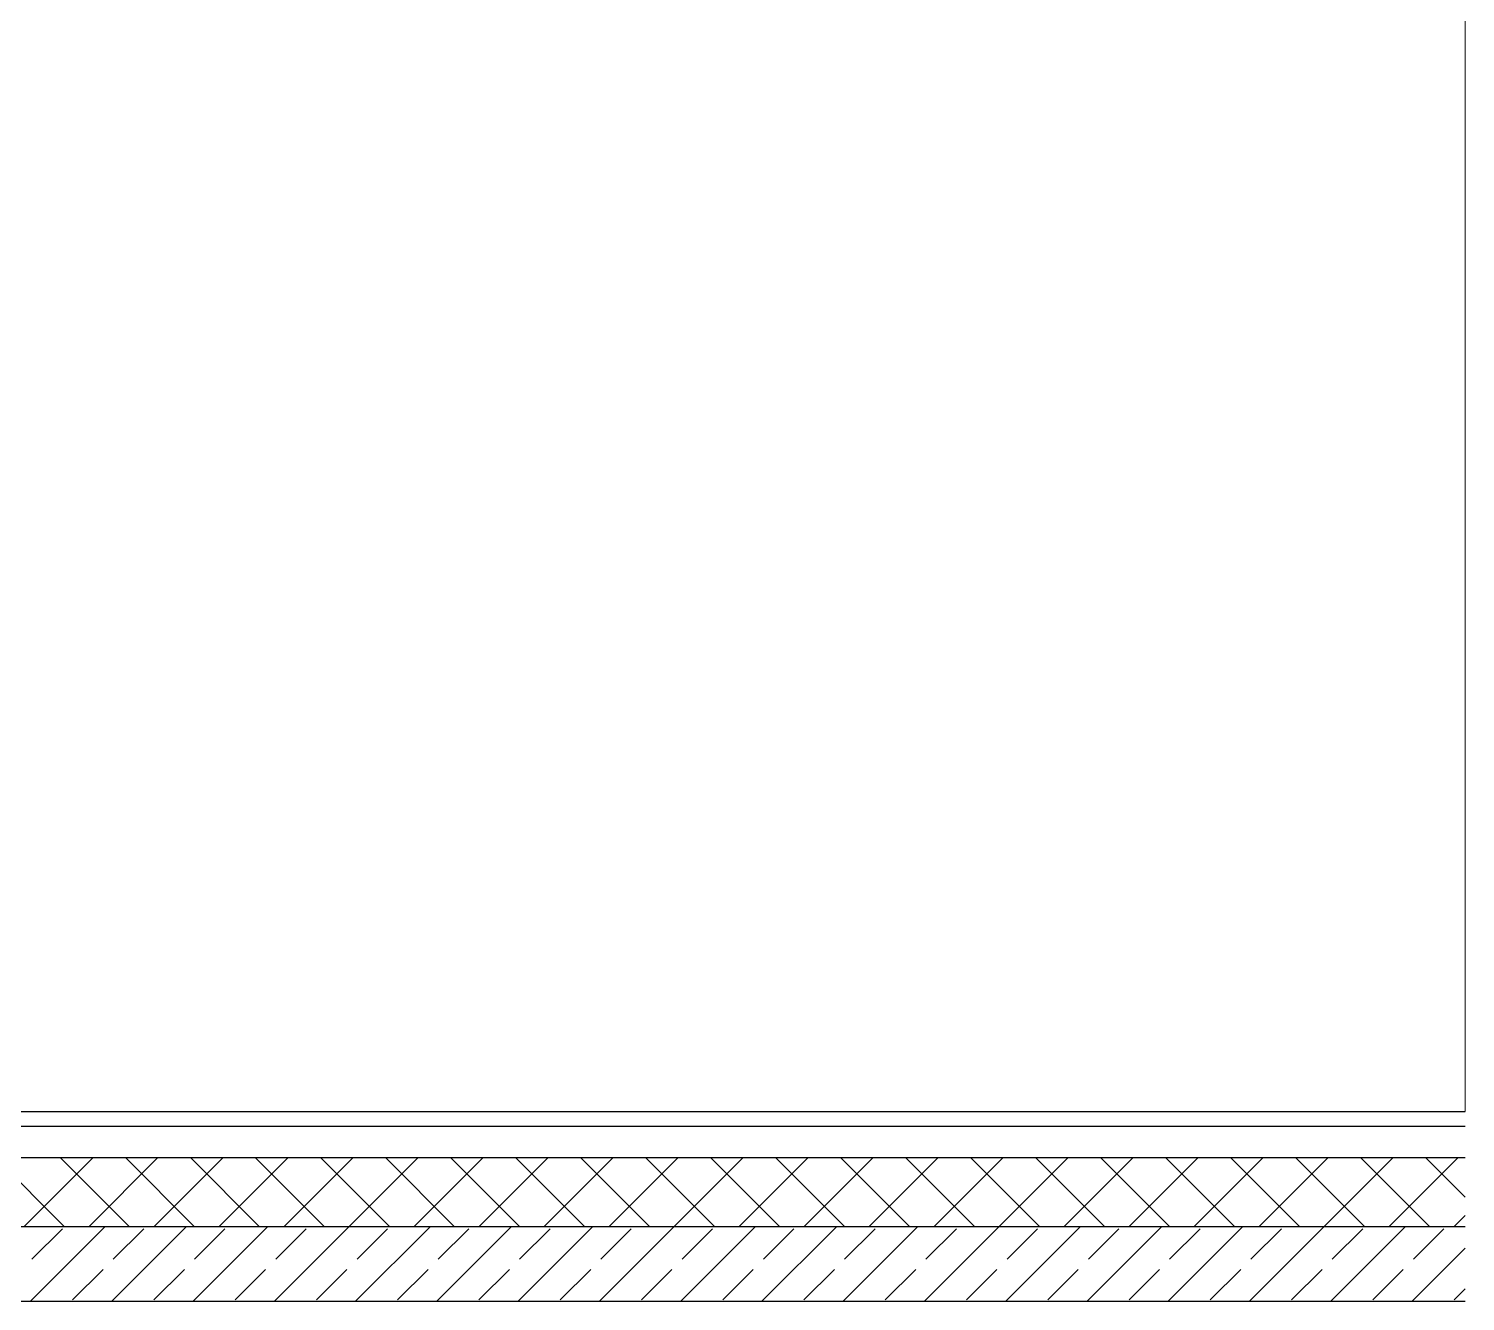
# Model space of a CAD drawing. Header units: millimetres. Extents: x 4647 to 73915, y -13612 to -8141.
# Drawn here: x 22367.1 to 22617.1, y -10801.6 to -10580.1 of the extents above; entities that cross this region are included whole.
import ezdxf

# ---------------------------------------------------------------- set-up
doc = ezdxf.new("R2010")
doc.units = ezdxf.units.MM
doc.layers.add('a_wymiary', color=250, linetype='Continuous', lineweight=9)
doc.layers.add('WIDOK', color=7, linetype='Continuous')

msp = doc.modelspace()

# ---------------------------------------------------------------- linework, layer by layer
at = {"layer": 'a_wymiary'}
for p, q in [((22617.14, -10768.57), (22617.14, -10498.57)), ((22157.14, -10768.57), (22617.14, -10768.57)), ((22617.14, -10801.57), (22157.14, -10801.57))]:
    msp.add_line(p, q, dxfattribs=at)
at = {"layer": 'WIDOK'}
for p, q in [((22157.14, -10768.57), (22617.14, -10768.57)), ((22157.14, -10771.07), (22617.14, -10771.07)), ((22157.14, -10771.07), (22617.14, -10771.07)), ((22157.14, -10776.57), (22617.14, -10776.57)), ((22157.14, -10776.57), (22617.14, -10776.57)), ((22157.14, -10788.57), (22617.14, -10788.57)), ((22157.14, -10788.57), (22617.14, -10788.57)), ((22157.14, -10801.57), (22617.14, -10801.57))]:
    msp.add_line(p, q, dxfattribs=at)
at = {"layer": 'WIDOK', "linetype": 'Continuous'}
for p, q in [((22373.33, -10788.57), (22361.33, -10776.57)), ((22366.33, -10788.57), (22378.33, -10776.57)), ((22384.64, -10788.57), (22372.64, -10776.57)), ((22377.64, -10788.57), (22389.64, -10776.57)), ((22395.96, -10788.57), (22383.96, -10776.57)), ((22388.96, -10788.57), (22400.96, -10776.57)), ((22407.27, -10788.57), (22395.27, -10776.57)), ((22400.27, -10788.57), (22412.27, -10776.57)), ((22418.58, -10788.57), (22406.58, -10776.57)), ((22411.59, -10788.57), (22423.59, -10776.57)), ((22429.9, -10788.57), (22417.9, -10776.57)), ((22422.9, -10788.57), (22434.9, -10776.57)), ((22441.21, -10788.57), (22429.21, -10776.57)), ((22434.21, -10788.57), (22446.21, -10776.57)), ((22452.53, -10788.57), (22440.53, -10776.57)), ((22445.53, -10788.57), (22457.53, -10776.57)), ((22463.84, -10788.57), (22451.84, -10776.57)), ((22456.84, -10788.57), (22468.84, -10776.57)), ((22475.15, -10788.57), (22463.15, -10776.57)), ((22468.15, -10788.57), (22480.15, -10776.57)), ((22486.47, -10788.57), (22474.47, -10776.57)), ((22479.47, -10788.57), (22491.47, -10776.57)), ((22497.78, -10788.57), (22485.78, -10776.57)), ((22490.78, -10788.57), (22502.78, -10776.57)), ((22509.09, -10788.57), (22497.09, -10776.57)), ((22502.1, -10788.57), (22514.1, -10776.57)), ((22520.41, -10788.57), (22508.41, -10776.57)), ((22513.41, -10788.57), (22525.41, -10776.57)), ((22531.72, -10788.57), (22519.72, -10776.57)), ((22524.72, -10788.57), (22536.72, -10776.57)), ((22543.04, -10788.57), (22531.04, -10776.57)), ((22536.04, -10788.57), (22548.04, -10776.57)), ((22554.35, -10788.57), (22542.35, -10776.57)), ((22547.35, -10788.57), (22559.35, -10776.57)), ((22565.66, -10788.57), (22553.66, -10776.57)), ((22558.66, -10788.57), (22570.66, -10776.57)), ((22576.98, -10788.57), (22564.98, -10776.57)), ((22569.98, -10788.57), (22581.98, -10776.57)), ((22588.29, -10788.57), (22576.29, -10776.57)), ((22581.29, -10788.57), (22593.29, -10776.57)), ((22599.6, -10788.57), (22587.6, -10776.57)), ((22592.61, -10788.57), (22604.61, -10776.57)), ((22610.92, -10788.57), (22598.92, -10776.57)), ((22603.92, -10788.57), (22615.92, -10776.57)), ((22617.14, -10783.48), (22610.23, -10776.57)), ((22615.23, -10788.57), (22617.14, -10786.66)), ((22367.47, -10801.57), (22380.47, -10788.57)), ((22367.71, -10794.26), (22373.01, -10788.96)), ((22381.62, -10801.57), (22394.62, -10788.57)), ((22381.85, -10794.26), (22387.15, -10788.96)), ((22395.76, -10801.57), (22408.76, -10788.57)), ((22395.99, -10794.26), (22401.3, -10788.96)), ((22409.9, -10801.57), (22422.9, -10788.57)), ((22410.14, -10794.26), (22415.44, -10788.96)), ((22424.04, -10801.57), (22437.04, -10788.57)), ((22424.28, -10794.26), (22429.58, -10788.96)), ((22438.18, -10801.57), (22451.18, -10788.57)), ((22438.42, -10794.26), (22443.72, -10788.96)), ((22452.33, -10801.57), (22465.33, -10788.57)), ((22452.56, -10794.26), (22457.87, -10788.96)), ((22466.47, -10801.57), (22479.47, -10788.57)), ((22466.7, -10794.26), (22472.01, -10788.96)), ((22480.61, -10801.57), (22493.61, -10788.57)), ((22480.85, -10794.26), (22486.15, -10788.96)), ((22494.75, -10801.57), (22507.75, -10788.57)), ((22494.99, -10794.26), (22500.29, -10788.96)), ((22508.89, -10801.57), (22521.89, -10788.57)), ((22509.13, -10794.26), (22514.43, -10788.96)), ((22523.04, -10801.57), (22536.04, -10788.57)), ((22523.27, -10794.26), (22528.58, -10788.96)), ((22537.18, -10801.57), (22550.18, -10788.57)), ((22537.41, -10794.26), (22542.72, -10788.96)), ((22551.32, -10801.57), (22564.32, -10788.57)), ((22551.56, -10794.26), (22556.86, -10788.96)), ((22565.46, -10801.57), (22578.46, -10788.57)), ((22565.7, -10794.26), (22571, -10788.96)), ((22579.61, -10801.57), (22592.61, -10788.57)), ((22579.84, -10794.26), (22585.14, -10788.96)), ((22593.75, -10801.57), (22606.75, -10788.57)), ((22593.98, -10794.26), (22599.29, -10788.96)), ((22608.13, -10794.26), (22613.43, -10788.96)), ((22607.89, -10801.57), (22617.14, -10792.31)), ((22374.78, -10801.33), (22380.08, -10796.03)), ((22388.92, -10801.33), (22394.23, -10796.03)), ((22403.06, -10801.33), (22408.37, -10796.03)), ((22417.21, -10801.33), (22422.51, -10796.03)), ((22431.35, -10801.33), (22436.65, -10796.03)), ((22445.49, -10801.33), (22450.79, -10796.03)), ((22459.63, -10801.33), (22464.94, -10796.03)), ((22473.78, -10801.33), (22479.08, -10796.03)), ((22487.92, -10801.33), (22493.22, -10796.03)), ((22502.06, -10801.33), (22507.36, -10796.03)), ((22516.2, -10801.33), (22521.5, -10796.03)), ((22530.34, -10801.33), (22535.65, -10796.03)), ((22544.49, -10801.33), (22549.79, -10796.03)), ((22558.63, -10801.33), (22563.93, -10796.03)), ((22572.77, -10801.33), (22578.07, -10796.03)), ((22586.91, -10801.33), (22592.22, -10796.03)), ((22601.05, -10801.33), (22606.36, -10796.03)), ((22615.2, -10801.33), (22617.14, -10799.38))]:
    msp.add_line(p, q, dxfattribs=at)

doc.saveas('drawing.dxf')
